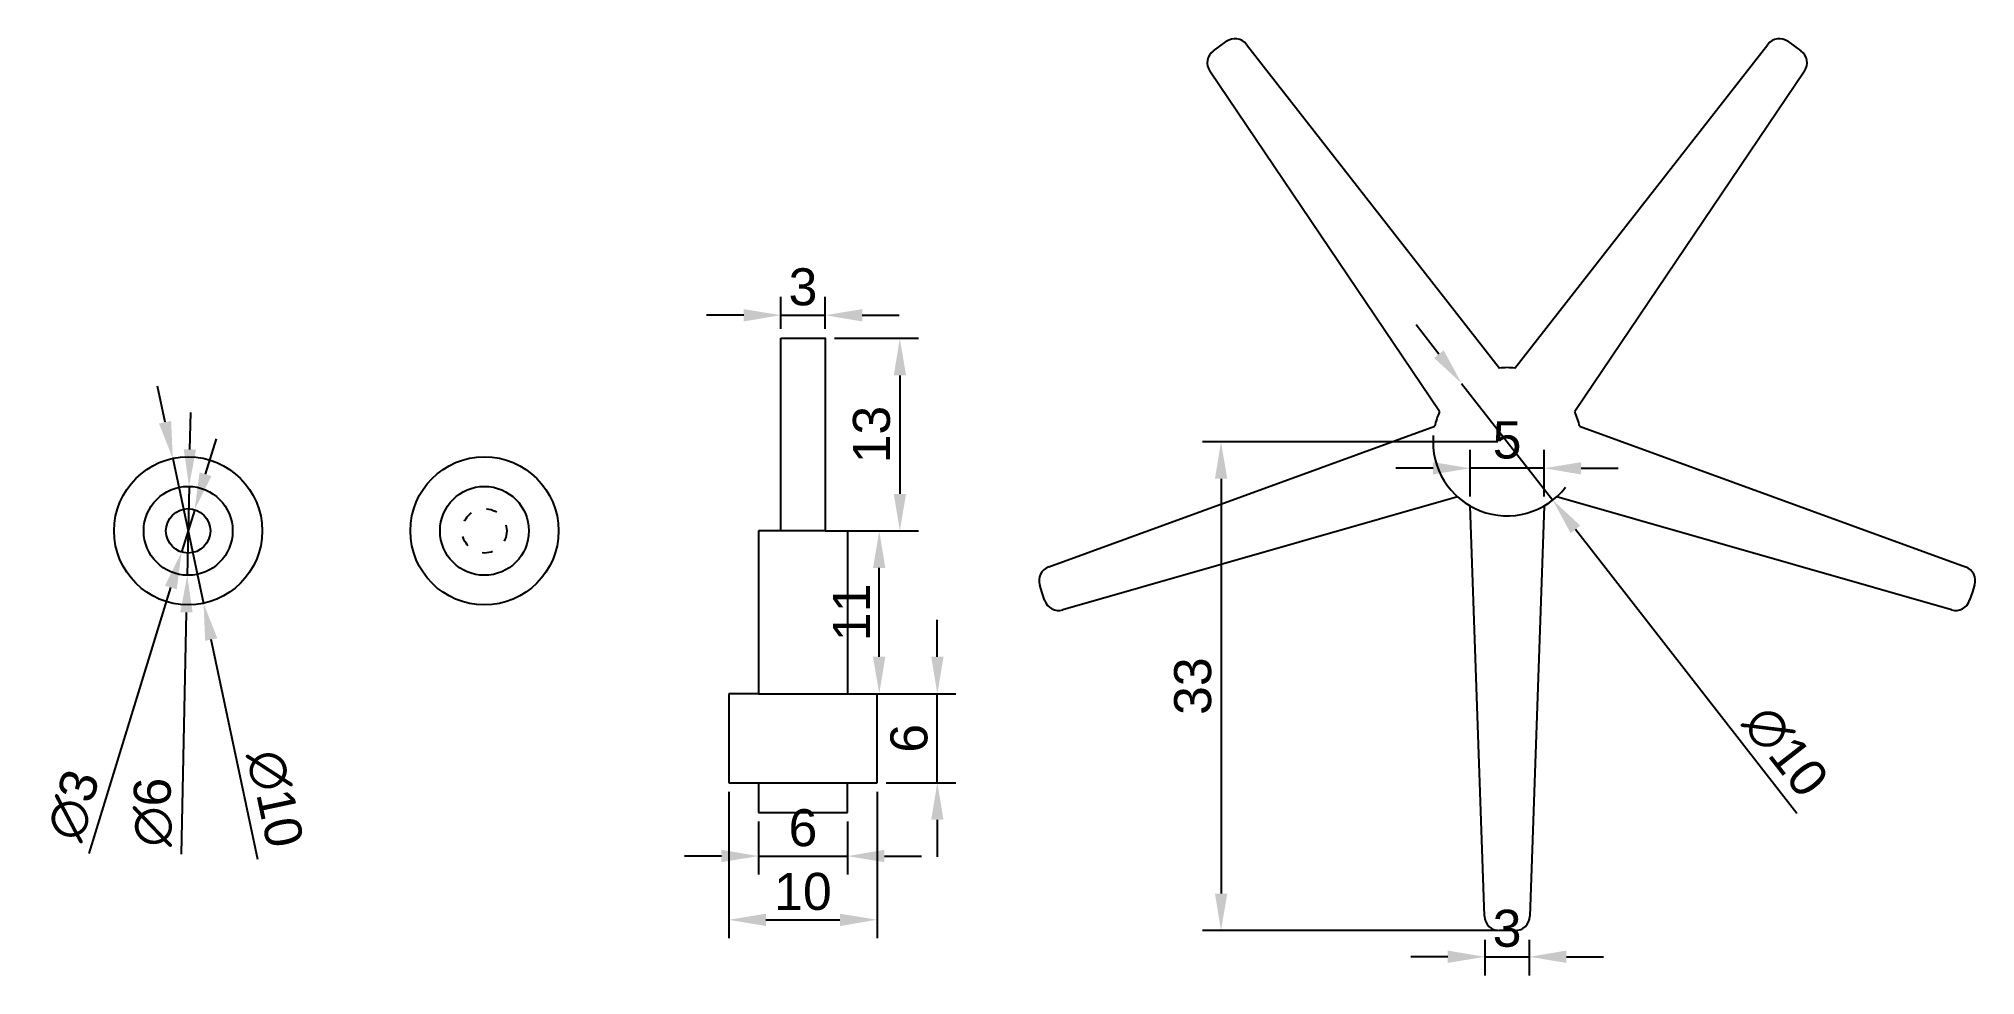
# Model space of a CAD drawing. Header units: millimetres. Extents: x 290 to 421, y 223 to 286.
import ezdxf

# ---------------------------------------------------------------- set-up
doc = ezdxf.new("R2010")
doc.units = ezdxf.units.MM
doc.linetypes.add('ACAD_ISO03W100', pattern=[30, 12, -18])
for name, color, linetype in [('cotari', 5, 'Continuous'), ('picior brate', 4, 'Continuous'), ('picior jos', 2, 'Continuous'), ('picior jos2', 2, 'ACAD_ISO03W100'), ('picior sectiune', 6, 'Continuous'), ('picior sus', 1, 'Continuous')]:
    doc.layers.add(name, color=color, linetype=linetype)
doc.styles.get("Standard").update_dxf_attribs({"font": 'arial.ttf'})
doc.dimstyles.new('ISO-25', dxfattribs={"dimtxt": 2.5, "dimasz": 2.5, "dimexe": 1.25, "dimexo": 0.625, "dimtad": 1, "dimtxsty": 'Standard', "dimcen": 2.5, "dimadec": 0, "dimazin": 0, "dimtfac": 1, "dimtmove": 0, "dimatfit": 3, "dimfxl": 1, "dimarcsym": 0})

# ---------------------------------------------------------------- blocks, each defined once
blk = doc.blocks.new('*D18')
at = {"layer": 'cotari', "color": 0, "lineweight": -2, "transparency": 16777216}
for p, q in [((340.51, 266.83), (340.51, 269.01)), ((343.51, 266.83), (343.51, 269.01)), ((338.01, 267.76), (335.51, 267.76)), ((340.51, 267.76), (343.51, 267.76)), ((346.01, 267.76), (348.51, 267.76))]:
    blk.add_line(p, q, dxfattribs=at)
at = {"layer": 'cotari', "color": 0, "transparency": 16777216}
for points in [[(338.01, 268.17), (338.01, 267.34), (340.51, 267.76)], [(346.01, 268.17), (346.01, 267.34), (343.51, 267.76)]]:
    blk.add_solid(points, dxfattribs=at)
at = {"layer": 'Defpoints', "color": 0, "transparency": 16777216}
for p in [(343.51, 267.76), (340.51, 266.2), (343.51, 266.2)]:
    blk.add_point(p, dxfattribs=at)
at = {"layer": 'cotari', "color": 0, "transparency": 16777216, "insert": (342.01, 269.66), "char_height": 2.5, "attachment_point": 5}
blk.add_mtext('3', dxfattribs=at)
blk = doc.blocks.new('*D19')
at = {"layer": 'cotari', "color": 0, "lineweight": -2, "transparency": 16777216}
for p, q in [((344.13, 266.2), (349.8, 266.2)), ((348.55, 263.7), (348.55, 255.7)), ((344.13, 253.2), (349.8, 253.2))]:
    blk.add_line(p, q, dxfattribs=at)
at = {"layer": 'cotari', "color": 0, "transparency": 16777216}
for points in [[(348.14, 263.7), (348.97, 263.7), (348.55, 266.2)], [(348.14, 255.7), (348.97, 255.7), (348.55, 253.2)]]:
    blk.add_solid(points, dxfattribs=at)
at = {"layer": 'Defpoints', "color": 0, "transparency": 16777216}
for p in [(343.51, 266.2), (343.51, 253.2), (348.55, 253.2)]:
    blk.add_point(p, dxfattribs=at)
at = {"layer": 'cotari', "color": 0, "transparency": 16777216, "insert": (346.65, 259.7), "char_height": 2.5, "attachment_point": 5, "rotation": 90}
blk.add_mtext('13', dxfattribs=at)
blk = doc.blocks.new('*D20')
at = {"layer": 'cotari', "color": 0, "lineweight": -2, "transparency": 16777216}
for p, q in [((339.01, 233.58), (339.01, 230)), ((345.01, 233.58), (345.01, 230)), ((336.51, 231.25), (334.01, 231.25)), ((339.01, 231.25), (345.01, 231.25)), ((347.51, 231.25), (350.01, 231.25))]:
    blk.add_line(p, q, dxfattribs=at)
at = {"layer": 'cotari', "color": 0, "transparency": 16777216}
for points in [[(336.51, 231.67), (336.51, 230.84), (339.01, 231.25)], [(347.51, 231.67), (347.51, 230.84), (345.01, 231.25)]]:
    blk.add_solid(points, dxfattribs=at)
at = {"layer": 'Defpoints', "color": 0, "transparency": 16777216}
for p in [(339.01, 234.2), (345.01, 234.2), (345.01, 231.25)]:
    blk.add_point(p, dxfattribs=at)
at = {"layer": 'cotari', "color": 0, "transparency": 16777216, "insert": (342.01, 233.15), "char_height": 2.5, "attachment_point": 5}
blk.add_mtext('6', dxfattribs=at)
blk = doc.blocks.new('*D21')
at = {"layer": 'cotari', "color": 0, "lineweight": -2, "transparency": 16777216}
for p, q in [((345.63, 253.2), (348.41, 253.2)), ((347.16, 244.7), (347.16, 250.7)), ((345.63, 242.2), (348.41, 242.2))]:
    blk.add_line(p, q, dxfattribs=at)
at = {"layer": 'cotari', "color": 0, "transparency": 16777216}
for points in [[(346.74, 250.7), (347.57, 250.7), (347.16, 253.2)], [(346.74, 244.7), (347.57, 244.7), (347.16, 242.2)]]:
    blk.add_solid(points, dxfattribs=at)
at = {"layer": 'Defpoints', "color": 0, "transparency": 16777216}
for p in [(345.01, 253.2), (347.16, 253.2), (345.01, 242.2)]:
    blk.add_point(p, dxfattribs=at)
at = {"layer": 'cotari', "color": 0, "transparency": 16777216, "insert": (345.28, 247.7), "char_height": 2.5, "attachment_point": 5, "rotation": 90}
blk.add_mtext('11', dxfattribs=at)
blk = doc.blocks.new('*D22')
at = {"layer": 'cotari', "color": 0, "lineweight": -2, "transparency": 16777216}
for p, q in [((351.08, 244.7), (351.08, 247.2)), ((347.65, 242.2), (352.33, 242.2)), ((351.08, 236.2), (351.08, 242.2)), ((347.63, 236.2), (352.33, 236.2)), ((351.08, 233.7), (351.08, 231.2))]:
    blk.add_line(p, q, dxfattribs=at)
at = {"layer": 'cotari', "color": 0, "transparency": 16777216}
for points in [[(350.67, 244.7), (351.5, 244.7), (351.08, 242.2)], [(350.67, 233.7), (351.5, 233.7), (351.08, 236.2)]]:
    blk.add_solid(points, dxfattribs=at)
at = {"layer": 'Defpoints', "color": 0, "transparency": 16777216}
for p in [(347.02, 242.2), (351.08, 242.2), (347.01, 236.2)]:
    blk.add_point(p, dxfattribs=at)
at = {"layer": 'cotari', "color": 0, "transparency": 16777216, "insert": (349.18, 239.2), "char_height": 2.5, "attachment_point": 5, "rotation": 90}
blk.add_mtext('6', dxfattribs=at)
blk = doc.blocks.new('*D23')
at = {"layer": 'cotari', "color": 0, "lineweight": -2, "transparency": 16777216}
for p, q in [((301.68, 257.03), (302.42, 259.42)), ((300.95, 254.64), (300.07, 251.77)), ((293.83, 231.43), (299.34, 249.38))]:
    blk.add_line(p, q, dxfattribs=at)
at = {"layer": 'cotari', "color": 0, "transparency": 16777216}
for points in [[(301.28, 257.15), (302.08, 256.9), (300.95, 254.64)], [(298.94, 249.5), (299.74, 249.26), (300.07, 251.77)]]:
    blk.add_solid(points, dxfattribs=at)
at = {"layer": 'Defpoints', "color": 0, "transparency": 16777216}
for p in [(300.95, 254.64), (300.07, 251.77)]:
    blk.add_point(p, dxfattribs=at)
at = {"layer": 'cotari', "color": 0, "transparency": 16777216, "insert": (292.77, 234.69), "char_height": 2.5, "attachment_point": 5, "rotation": 72.9471}
blk.add_mtext('∅3', dxfattribs=at)
blk = doc.blocks.new('*D24')
at = {"layer": 'cotari', "color": 0, "lineweight": -2, "transparency": 16777216}
for p, q in [((300.63, 258.7), (300.68, 261.2)), ((300.57, 256.2), (300.45, 250.2)), ((300.05, 231.38), (300.39, 247.7))]:
    blk.add_line(p, q, dxfattribs=at)
at = {"layer": 'cotari', "color": 0, "transparency": 16777216}
for points in [[(300.21, 258.71), (301.04, 258.69), (300.57, 256.2)], [(299.98, 247.71), (300.81, 247.7), (300.45, 250.2)]]:
    blk.add_solid(points, dxfattribs=at)
at = {"layer": 'Defpoints', "color": 0, "transparency": 16777216}
for p in [(300.57, 256.2), (300.45, 250.2)]:
    blk.add_point(p, dxfattribs=at)
at = {"layer": 'cotari', "color": 0, "transparency": 16777216, "insert": (298.14, 234.22), "char_height": 2.5, "attachment_point": 5, "rotation": 88.7977}
blk.add_mtext('∅6', dxfattribs=at)
blk = doc.blocks.new('*D25')
at = {"layer": 'cotari', "color": 0, "lineweight": -2, "transparency": 16777216}
for p, q in [((298.95, 260.54), (298.43, 262.98)), ((299.47, 258.09), (301.55, 248.31)), ((305.22, 231.02), (302.07, 245.87))]:
    blk.add_line(p, q, dxfattribs=at)
at = {"layer": 'cotari', "color": 0, "transparency": 16777216}
for points in [[(299.36, 260.63), (298.54, 260.45), (299.47, 258.09)], [(302.48, 245.95), (301.66, 245.78), (301.55, 248.31)]]:
    blk.add_solid(points, dxfattribs=at)
at = {"layer": 'Defpoints', "color": 0, "transparency": 16777216}
for p in [(299.47, 258.09), (301.55, 248.31)]:
    blk.add_point(p, dxfattribs=at)
at = {"layer": 'cotari', "color": 0, "transparency": 16777216, "insert": (306.36, 235.12), "char_height": 2.5, "attachment_point": 5, "rotation": 281.9865}
blk.add_mtext('∅10', dxfattribs=at)
blk = doc.blocks.new('*D26')
at = {"layer": 'cotari', "color": 0, "lineweight": -2, "transparency": 16777216}
for p, q in [((384.93, 265.14), (383.4, 267.11)), ((386.47, 263.16), (392.62, 255.28)), ((409.1, 234.13), (394.16, 253.3))]:
    blk.add_line(p, q, dxfattribs=at)
blk.add_arc((389.54, 259.22), 5, 175.162, 322.2563, dxfattribs=at)
at = {"layer": 'cotari', "color": 0, "transparency": 16777216}
for points in [[(385.26, 265.39), (384.61, 264.88), (386.47, 263.16)], [(394.48, 253.56), (393.83, 253.05), (392.62, 255.28)]]:
    blk.add_solid(points, dxfattribs=at)
at = {"layer": 'Defpoints', "color": 0, "transparency": 16777216}
for p in [(386.47, 263.16), (392.62, 255.28)]:
    blk.add_point(p, dxfattribs=at)
at = {"layer": 'cotari', "color": 0, "transparency": 16777216, "insert": (408.34, 238.32), "char_height": 2.5, "attachment_point": 5, "rotation": 307.9324}
blk.add_mtext('∅10', dxfattribs=at)
blk = doc.blocks.new('*D15')
at = {"layer": 'cotari', "color": 0, "lineweight": -2, "transparency": 16777216}
for p, q in [((387.04, 255.52), (387.04, 258.68)), ((392.04, 255.52), (392.04, 258.68)), ((384.54, 257.43), (382.04, 257.43)), ((392.04, 257.43), (387.04, 257.43)), ((394.54, 257.43), (397.04, 257.43))]:
    blk.add_line(p, q, dxfattribs=at)
at = {"layer": 'cotari', "color": 0, "transparency": 16777216}
for points in [[(384.54, 257.84), (384.54, 257.01), (387.04, 257.43)], [(394.54, 257.84), (394.54, 257.01), (392.04, 257.43)]]:
    blk.add_solid(points, dxfattribs=at)
at = {"layer": 'Defpoints', "color": 0, "transparency": 16777216}
for p in [(387.04, 257.43), (387.04, 254.89), (392.04, 254.89)]:
    blk.add_point(p, dxfattribs=at)
at = {"layer": 'cotari', "color": 0, "transparency": 16777216, "insert": (389.54, 259.32), "char_height": 2.5, "attachment_point": 5}
blk.add_mtext('5', dxfattribs=at)
blk = doc.blocks.new('*D16')
at = {"layer": 'cotari', "color": 0, "lineweight": -2, "transparency": 16777216}
for p, q in [((388.04, 225.6), (388.04, 223.2)), ((391.04, 225.6), (391.04, 223.2)), ((385.54, 224.45), (383.04, 224.45)), ((388.04, 224.45), (391.04, 224.45)), ((393.54, 224.45), (396.04, 224.45))]:
    blk.add_line(p, q, dxfattribs=at)
at = {"layer": 'cotari', "color": 0, "transparency": 16777216}
for points in [[(385.54, 224.87), (385.54, 224.04), (388.04, 224.45)], [(393.54, 224.87), (393.54, 224.04), (391.04, 224.45)]]:
    blk.add_solid(points, dxfattribs=at)
at = {"layer": 'Defpoints', "color": 0, "transparency": 16777216}
for p in [(388.04, 226.22), (391.04, 226.22), (391.04, 224.45)]:
    blk.add_point(p, dxfattribs=at)
at = {"layer": 'cotari', "color": 0, "transparency": 16777216, "insert": (389.54, 226.36), "char_height": 2.5, "attachment_point": 5}
blk.add_mtext('3', dxfattribs=at)
blk = doc.blocks.new('*D17')
at = {"layer": 'cotari', "color": 0, "lineweight": -2, "transparency": 16777216}
for p, q in [((388.92, 259.22), (368.98, 259.22)), ((370.23, 256.72), (370.23, 228.72)), ((388.92, 226.22), (368.98, 226.22))]:
    blk.add_line(p, q, dxfattribs=at)
at = {"layer": 'cotari', "color": 0, "transparency": 16777216}
for points in [[(369.82, 256.72), (370.65, 256.72), (370.23, 259.22)], [(369.82, 228.72), (370.65, 228.72), (370.23, 226.22)]]:
    blk.add_solid(points, dxfattribs=at)
at = {"layer": 'Defpoints', "color": 0, "transparency": 16777216}
for p in [(389.54, 259.22), (370.23, 226.22), (389.54, 226.22)]:
    blk.add_point(p, dxfattribs=at)
at = {"layer": 'cotari', "color": 0, "transparency": 16777216, "insert": (368.33, 242.72), "char_height": 2.5, "attachment_point": 5, "rotation": 90}
blk.add_mtext('33', dxfattribs=at)
blk = doc.blocks.new('*D27')
at = {"layer": 'cotari', "color": 0, "lineweight": -2, "transparency": 16777216}
for p, q in [((337.01, 235.58), (337.01, 225.7)), ((347.01, 235.58), (347.01, 225.7)), ((339.51, 226.95), (344.51, 226.95))]:
    blk.add_line(p, q, dxfattribs=at)
at = {"layer": 'cotari', "color": 0, "transparency": 16777216}
for points in [[(339.51, 227.36), (339.51, 226.53), (337.01, 226.95)], [(344.51, 227.36), (344.51, 226.53), (347.01, 226.95)]]:
    blk.add_solid(points, dxfattribs=at)
at = {"layer": 'Defpoints', "color": 0, "transparency": 16777216}
for p in [(337.01, 236.2), (347.01, 236.2), (347.01, 226.95)]:
    blk.add_point(p, dxfattribs=at)
at = {"layer": 'cotari', "color": 0, "transparency": 16777216, "insert": (342.01, 228.85), "char_height": 2.5, "attachment_point": 5}
blk.add_mtext('10', dxfattribs=at)

msp = doc.modelspace()

# ---------------------------------------------------------------- linework, layer by layer
at = {"layer": 'picior brate'}
for p, q in [((369.716, 285.604), (370.148, 285.918)), ((370.148, 285.918), (370.58, 286.232)), ((371.956, 286.039), (389.022, 264.193)), ((390.067, 264.193), (407.134, 286.039)), ((408.509, 286.232), (408.942, 285.918)), ((408.942, 285.918), (409.374, 285.604)), ((384.977, 261.254), (369.474, 284.236)), ((409.615, 284.236), (394.112, 261.254)), ((358.604, 250.78), (384.654, 260.26)), ((394.435, 260.26), (420.486, 250.78)), ((386.199, 255.505), (359.552, 247.863)), ((419.538, 247.863), (392.89, 255.505)), ((388.011, 227.186), (387.045, 254.89)), ((387.068, 254.22), (387.045, 254.22)), ((392.045, 254.89), (391.078, 227.186)), ((392.021, 254.22), (392.045, 254.22)), ((358.16, 249.023), (357.995, 249.531)), ((358.325, 248.515), (358.16, 249.023)), ((420.93, 249.023), (420.764, 248.515)), ((421.095, 249.531), (420.93, 249.023)), ((389.545, 226.22), (389.01, 226.22)), ((390.079, 226.22), (389.545, 226.22))]:
    msp.add_line(p, q, dxfattribs=at)
for centre, radius, start, end in [((371.168, 285.423), 1, 37.99766, 126), ((407.922, 285.423), 1, 54, 142.00234), ((370.303, 284.795), 1, 126, 214.00234), ((408.786, 284.795), 1, 325.99766, 54), ((389.545, 259.22), 5, 84, 96), ((389.545, 259.22), 5, 156, 168), ((389.545, 259.22), 5, 12, 24), ((389.545, 259.22), 5, 228, 240), ((389.545, 259.22), 5, 300, 312), ((358.946, 249.84), 1, 109.99766, 198), ((420.144, 249.84), 1, 342, 70.00234), ((359.276, 248.824), 1, 198, 286.00234), ((419.813, 248.824), 1, 253.99766, 342), ((389.01, 227.22), 1, 181.99766, 270), ((390.079, 227.22), 1, 270, 358.00234)]:
    msp.add_arc(centre, radius, start, end, dxfattribs=at)
at = {"layer": 'picior jos'}
for radius in [5, 3]:
    msp.add_circle((320.51, 253.203), radius, dxfattribs=at)
at = {"layer": 'picior jos2', "ltscale": 0.06}
msp.add_circle((320.51, 253.203), 1.5, dxfattribs=at)
at = {"layer": 'picior sectiune'}
for p, q in [((340.51, 253.203), (339.01, 253.203)), ((339.01, 253.203), (339.01, 242.203)), ((343.51, 253.203), (345.01, 253.203)), ((345.01, 253.203), (345.01, 242.203)), ((339.01, 242.203), (337.01, 242.203)), ((337.01, 242.203), (337.01, 236.203)), ((339.01, 242.203), (345.01, 242.203)), ((345.01, 242.203), (347.01, 242.203)), ((347.01, 236.203), (347.01, 242.203)), ((337.01, 236.203), (347.01, 236.203)), ((339.01, 236.203), (339.01, 234.203)), ((345.01, 234.203), (345.01, 236.203)), ((339.01, 234.203), (345.01, 234.203))]:
    msp.add_line(p, q, dxfattribs=at)
msp.add_lwpolyline([(340.51, 266.203), (343.51, 266.203), (343.51, 253.203), (340.51, 253.203)], close=True, dxfattribs=at)
at = {"layer": 'picior sus'}
for radius in [5, 3, 1.5]:
    msp.add_circle((300.51, 253.203), radius, dxfattribs=at)

# ---------------------------------------------------------------- dimensions: what is measured, and where the dimension line sits
at = {"layer": 'cotari'}
for base, p1, p2, picture, middle in [((343.51, 267.756), (340.51, 266.203), (343.51, 266.203), '*D18', (342.01, 269.658)), ((387.045, 257.425), (392.045, 254.89), (387.045, 254.89), '*D15', (389.545, 259.321)), ((347.01, 226.947), (337.01, 236.203), (347.01, 236.203), '*D27', (342.01, 228.848)), ((345.01, 231.254), (339.01, 234.203), (345.01, 234.203), '*D20', (342.01, 233.155)), ((391.045, 224.455), (388.045, 226.22), (391.045, 226.22), '*D16', (389.545, 226.357))]:
    dim = msp.add_linear_dim(base=base, p1=p1, p2=p2, dimstyle='ISO-25', dxfattribs=at)
    dim.commit()
    dim.dimension.update_dxf_attribs({"geometry": picture, "text_midpoint": middle})
for p1, p2, picture, middle in [((386.471, 263.164), (392.618, 255.277), '*D26', (406.78, 237.106)), ((299.471, 258.094), (301.548, 248.312), '*D25', (304.436, 234.711)), ((300.573, 256.202), (300.447, 250.204), '*D24', (300.111, 234.179)), ((300.95, 254.637), (300.07, 251.769), '*D23', (294.654, 234.113))]:
    dim = msp.add_diameter_dim_2p(p1=p1, p2=p2, dimstyle='ISO-25', dxfattribs=at)
    dim.commit()
    dim.dimension.update_dxf_attribs({"geometry": picture, "text_midpoint": middle, "dimtype": 163})
for base, p1, p2, picture, middle in [((348.554, 253.203), (343.51, 266.203), (343.51, 253.203), '*D19', (346.652, 259.703)), ((370.234, 226.22), (389.545, 259.22), (389.545, 226.22), '*D17', (368.332, 242.72)), ((347.157, 253.203), (345.01, 242.203), (345.01, 253.203), '*D21', (345.277, 247.703)), ((351.083, 242.203), (347.01, 236.203), (347.021, 242.203), '*D22', (349.181, 239.203))]:
    dim = msp.add_linear_dim(base=base, p1=p1, p2=p2, angle=90, dimstyle='ISO-25', dxfattribs=at)
    dim.commit()
    dim.dimension.update_dxf_attribs({"geometry": picture, "text_midpoint": middle})

doc.saveas('drawing.dxf')
